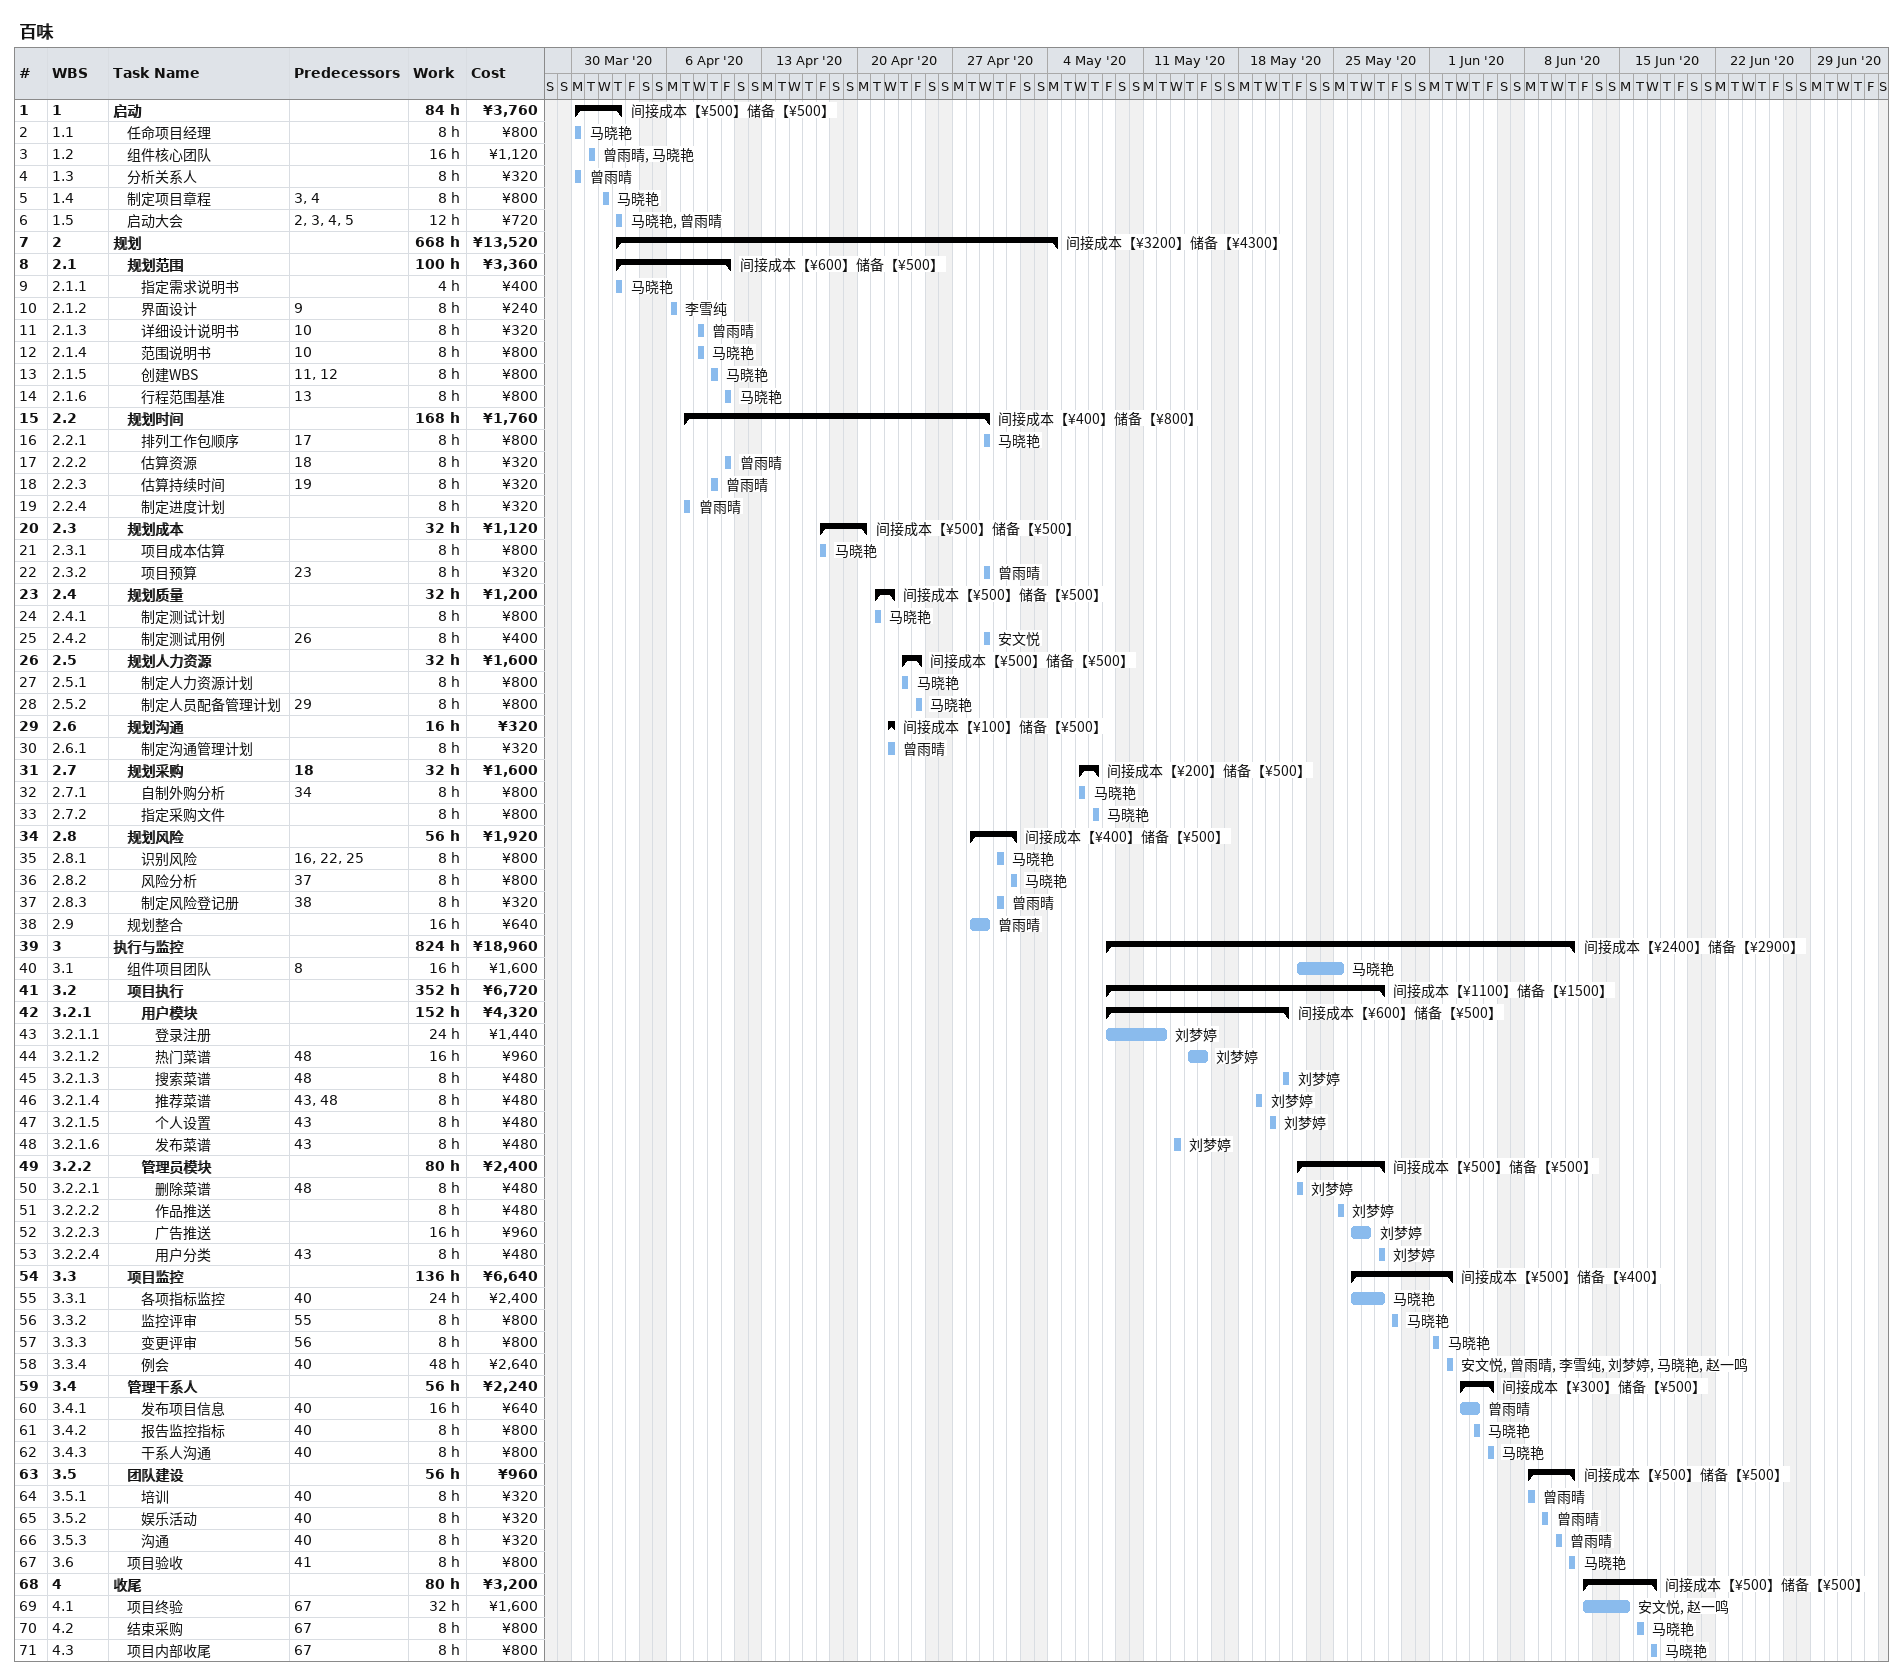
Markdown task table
百味

| ID | WBS | Task | Start | Finish | Predecessors | Resources | Work (h) | Cost (¥) |
|---|---|---|---|---|---|---|---|---|
| 1 | 1 | **启动** | 2020-03-30 | 2020-04-02 |  | 间接成本【¥500】储备【¥500】 | 84 | 3760 |
| 2 | 1.1 | 任命项目经理 | 2020-03-30 | 2020-03-30 |  | 马晓艳 | 8 | 800 |
| 3 | 1.2 | 组件核心团队 | 2020-03-31 | 2020-03-31 |  | 曾雨晴, 马晓艳 | 16 | 1120 |
| 4 | 1.3 | 分析关系人 | 2020-03-30 | 2020-03-30 |  | 曾雨晴 | 8 | 320 |
| 5 | 1.4 | 制定项目章程 | 2020-04-01 | 2020-04-01 | 3, 4 | 马晓艳 | 8 | 800 |
| 6 | 1.5 | 启动大会 | 2020-04-02 | 2020-04-02 | 2, 3, 4, 5 | 马晓艳, 曾雨晴 | 12 | 720 |
| 7 | 2 | **规划** | 2020-04-02 | 2020-05-04 |  | 间接成本【¥3200】储备【¥4300】 | 668 | 13520 |
| 8 | 2.1 | **规划范围** | 2020-04-02 | 2020-04-10 |  | 间接成本【¥600】储备【¥500】 | 100 | 3360 |
| 9 | 2.1.1 | 指定需求说明书 | 2020-04-02 | 2020-04-02 |  | 马晓艳 | 4 | 400 |
| 10 | 2.1.2 | 界面设计 | 2020-04-06 | 2020-04-06 | 9 | 李雪纯 | 8 | 240 |
| 11 | 2.1.3 | 详细设计说明书 | 2020-04-08 | 2020-04-08 | 10 | 曾雨晴 | 8 | 320 |
| 12 | 2.1.4 | 范围说明书 | 2020-04-08 | 2020-04-08 | 10 | 马晓艳 | 8 | 800 |
| 13 | 2.1.5 | 创建WBS | 2020-04-09 | 2020-04-09 | 11, 12 | 马晓艳 | 8 | 800 |
| 14 | 2.1.6 | 行程范围基准 | 2020-04-10 | 2020-04-10 | 13 | 马晓艳 | 8 | 800 |
| 15 | 2.2 | **规划时间** | 2020-04-07 | 2020-04-29 |  | 间接成本【¥400】储备【¥800】 | 168 | 1760 |
| 16 | 2.2.1 | 排列工作包顺序 | 2020-04-29 | 2020-04-29 | 17 | 马晓艳 | 8 | 800 |
| 17 | 2.2.2 | 估算资源 | 2020-04-10 | 2020-04-10 | 18 | 曾雨晴 | 8 | 320 |
| 18 | 2.2.3 | 估算持续时间 | 2020-04-09 | 2020-04-09 | 19 | 曾雨晴 | 8 | 320 |
| 19 | 2.2.4 | 制定进度计划 | 2020-04-07 | 2020-04-07 |  | 曾雨晴 | 8 | 320 |
| 20 | 2.3 | **规划成本** | 2020-04-17 | 2020-04-20 |  | 间接成本【¥500】储备【¥500】 | 32 | 1120 |
| 21 | 2.3.1 | 项目成本估算 | 2020-04-17 | 2020-04-17 |  | 马晓艳 | 8 | 800 |
| 22 | 2.3.2 | 项目预算 | 2020-04-29 | 2020-04-29 | 23 | 曾雨晴 | 8 | 320 |
| 23 | 2.4 | **规划质量** | 2020-04-21 | 2020-04-22 |  | 间接成本【¥500】储备【¥500】 | 32 | 1200 |
| 24 | 2.4.1 | 制定测试计划 | 2020-04-21 | 2020-04-21 |  | 马晓艳 | 8 | 800 |
| 25 | 2.4.2 | 制定测试用例 | 2020-04-29 | 2020-04-29 | 26 | 安文悦 | 8 | 400 |
| 26 | 2.5 | **规划人力资源** | 2020-04-23 | 2020-04-24 |  | 间接成本【¥500】储备【¥500】 | 32 | 1600 |
| 27 | 2.5.1 | 制定人力资源计划 | 2020-04-23 | 2020-04-23 |  | 马晓艳 | 8 | 800 |
| 28 | 2.5.2 | 制定人员配备管理计划 | 2020-04-24 | 2020-04-24 | 29 | 马晓艳 | 8 | 800 |
| 29 | 2.6 | **规划沟通** | 2020-04-22 | 2020-04-22 |  | 间接成本【¥100】储备【¥500】 | 16 | 320 |
| 30 | 2.6.1 | 制定沟通管理计划 | 2020-04-22 | 2020-04-22 |  | 曾雨晴 | 8 | 320 |
| 31 | 2.7 | **规划采购** | 2020-05-06 | 2020-05-07 | 18 | 间接成本【¥200】储备【¥500】 | 32 | 1600 |
| 32 | 2.7.1 | 自制外购分析 | 2020-05-06 | 2020-05-06 | 34 | 马晓艳 | 8 | 800 |
| 33 | 2.7.2 | 指定采购文件 | 2020-05-07 | 2020-05-07 |  | 马晓艳 | 8 | 800 |
| 34 | 2.8 | **规划风险** | 2020-04-28 | 2020-05-01 |  | 间接成本【¥400】储备【¥500】 | 56 | 1920 |
| 35 | 2.8.1 | 识别风险 | 2020-04-30 | 2020-04-30 | 16, 22, 25 | 马晓艳 | 8 | 800 |
| 36 | 2.8.2 | 风险分析 | 2020-05-01 | 2020-05-01 | 37 | 马晓艳 | 8 | 800 |
| 37 | 2.8.3 | 制定风险登记册 | 2020-04-30 | 2020-04-30 | 38 | 曾雨晴 | 8 | 320 |
| 38 | 2.9 | 规划整合 | 2020-04-28 | 2020-04-29 |  | 曾雨晴 | 16 | 640 |
| 39 | 3 | **执行与监控** | 2020-05-08 | 2020-06-11 |  | 间接成本【¥2400】储备【¥2900】 | 824 | 18960 |
| 40 | 3.1 | 组件项目团队 | 2020-05-22 | 2020-05-25 | 8 | 马晓艳 | 16 | 1600 |
| 41 | 3.2 | **项目执行** | 2020-05-08 | 2020-05-28 |  | 间接成本【¥1100】储备【¥1500】 | 352 | 6720 |
| 42 | 3.2.1 | **用户模块** | 2020-05-08 | 2020-05-21 |  | 间接成本【¥600】储备【¥500】 | 152 | 4320 |
| 43 | 3.2.1.1 | 登录注册 | 2020-05-08 | 2020-05-12 |  | 刘梦婷 | 24 | 1440 |
| 44 | 3.2.1.2 | 热门菜谱 | 2020-05-14 | 2020-05-15 | 48 | 刘梦婷 | 16 | 960 |
| 45 | 3.2.1.3 | 搜索菜谱 | 2020-05-21 | 2020-05-21 | 48 | 刘梦婷 | 8 | 480 |
| 46 | 3.2.1.4 | 推荐菜谱 | 2020-05-19 | 2020-05-19 | 43, 48 | 刘梦婷 | 8 | 480 |
| 47 | 3.2.1.5 | 个人设置 | 2020-05-20 | 2020-05-20 | 43 | 刘梦婷 | 8 | 480 |
| 48 | 3.2.1.6 | 发布菜谱 | 2020-05-13 | 2020-05-13 | 43 | 刘梦婷 | 8 | 480 |
| 49 | 3.2.2 | **管理员模块** | 2020-05-22 | 2020-05-28 |  | 间接成本【¥500】储备【¥500】 | 80 | 2400 |
| 50 | 3.2.2.1 | 删除菜谱 | 2020-05-22 | 2020-05-22 | 48 | 刘梦婷 | 8 | 480 |
| 51 | 3.2.2.2 | 作品推送 | 2020-05-25 | 2020-05-25 |  | 刘梦婷 | 8 | 480 |
| 52 | 3.2.2.3 | 广告推送 | 2020-05-26 | 2020-05-27 |  | 刘梦婷 | 16 | 960 |
| 53 | 3.2.2.4 | 用户分类 | 2020-05-28 | 2020-05-28 | 43 | 刘梦婷 | 8 | 480 |
| 54 | 3.3 | **项目监控** | 2020-05-26 | 2020-06-02 |  | 间接成本【¥500】储备【¥400】 | 136 | 6640 |
| 55 | 3.3.1 | 各项指标监控 | 2020-05-26 | 2020-05-28 | 40 | 马晓艳 | 24 | 2400 |
| 56 | 3.3.2 | 监控评审 | 2020-05-29 | 2020-05-29 | 55 | 马晓艳 | 8 | 800 |
| 57 | 3.3.3 | 变更评审 | 2020-06-01 | 2020-06-01 | 56 | 马晓艳 | 8 | 800 |
| 58 | 3.3.4 | 例会 | 2020-06-02 | 2020-06-02 | 40 | 安文悦, 曾雨晴, 李雪纯, 刘梦婷, 马晓艳, 赵一鸣 | 48 | 2640 |
| 59 | 3.4 | **管理干系人** | 2020-06-03 | 2020-06-05 |  | 间接成本【¥300】储备【¥500】 | 56 | 2240 |
| 60 | 3.4.1 | 发布项目信息 | 2020-06-03 | 2020-06-04 | 40 | 曾雨晴 | 16 | 640 |
| 61 | 3.4.2 | 报告监控指标 | 2020-06-04 | 2020-06-04 | 40 | 马晓艳 | 8 | 800 |
| 62 | 3.4.3 | 干系人沟通 | 2020-06-05 | 2020-06-05 | 40 | 马晓艳 | 8 | 800 |
| 63 | 3.5 | **团队建设** | 2020-06-08 | 2020-06-11 |  | 间接成本【¥500】储备【¥500】 | 56 | 960 |
| 64 | 3.5.1 | 培训 | 2020-06-08 | 2020-06-08 | 40 | 曾雨晴 | 8 | 320 |
| 65 | 3.5.2 | 娱乐活动 | 2020-06-09 | 2020-06-09 | 40 | 曾雨晴 | 8 | 320 |
| 66 | 3.5.3 | 沟通 | 2020-06-10 | 2020-06-10 | 40 | 曾雨晴 | 8 | 320 |
| 67 | 3.6 | 项目验收 | 2020-06-11 | 2020-06-11 | 41 | 马晓艳 | 8 | 800 |
| 68 | 4 | **收尾** | 2020-06-12 | 2020-06-17 |  | 间接成本【¥500】储备【¥500】 | 80 | 3200 |
| 69 | 4.1 | 项目终验 | 2020-06-12 | 2020-06-15 | 67 | 安文悦, 赵一鸣 | 32 | 1600 |
| 70 | 4.2 | 结束采购 | 2020-06-16 | 2020-06-16 | 67 | 马晓艳 | 8 | 800 |
| 71 | 4.3 | 项目内部收尾 | 2020-06-17 | 2020-06-17 | 67 | 马晓艳 | 8 | 800 |
